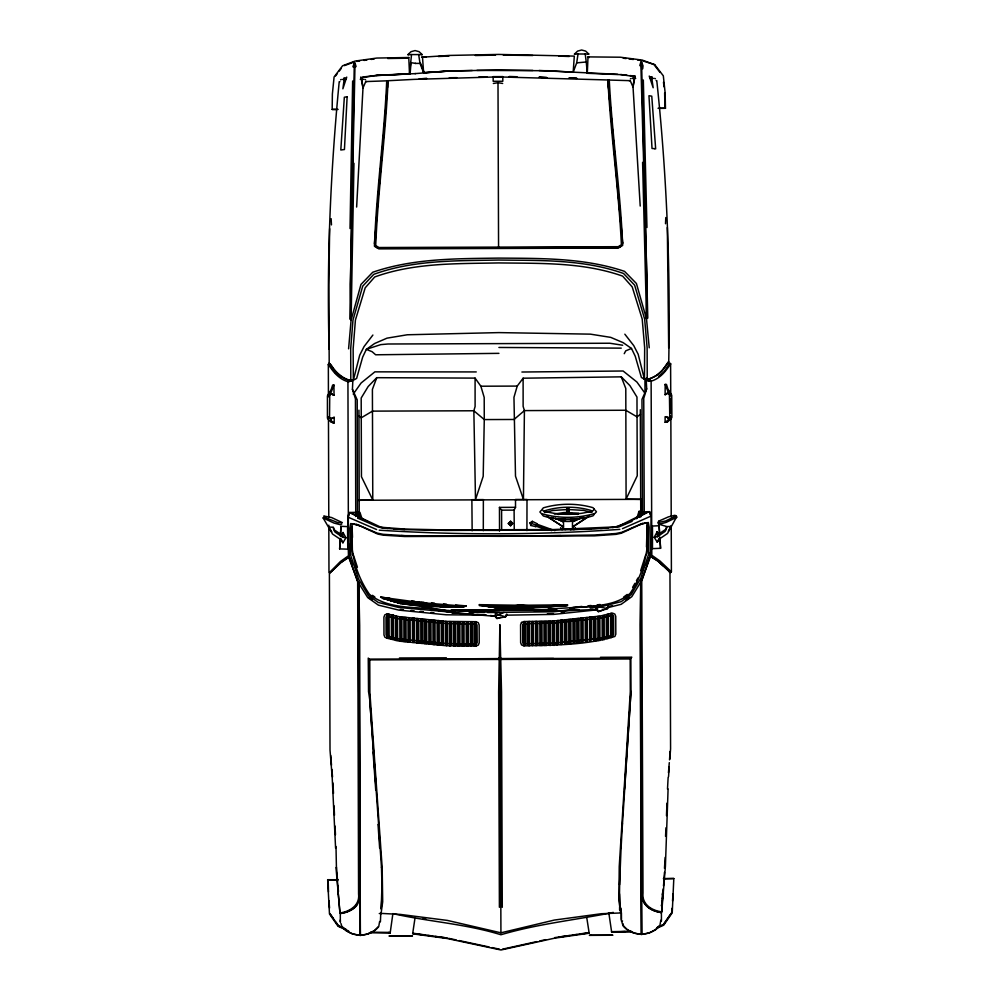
<?xml version="1.0" encoding="UTF-8"?>
<svg xmlns="http://www.w3.org/2000/svg" width="1000" height="1000" viewBox="0 0 1000 1000"><rect width="100%" height="100%" fill="white"/><g stroke="black" fill="none" stroke-linecap="round" stroke-linejoin="round"><path stroke-width="1.5" d="M378.212 926.812L374.513 930.512L368.1 933.9L360.325 935.45L359.675 625.413L358.713 582.475L359.425 893.938M483.3 530.675L483.363 499.588L471.875 499.7L472.15 530.788M526.925 530.6L527 499.513L515.5 499.475L515.525 507.337L514.1 510.112L514.25 529.725L501.65 529.775L501.587 510.15L499.462 507.4L515.525 507.337M640.738 579.975L641.525 933.375L640.037 624.45L640.738 579.975L641.538 934.475L633.75 932.987L627.312 929.65L623.575 925.962L622.9 923.675M330.037 364.438C328.975 361.9 332.912 367.312 333.35 368.575C338.237 375.037 348.338 384.475 356.637 378.4L362.65 357.163L366.337 349.375L374.613 343.512L387.013 338.15L407.3 334.775L498.862 332.6L590.425 334.15L610.737 337.375L623.175 342.663L631.487 348.462L635.237 356.225L641.388 377.425L644.438 379.263C655.375 379.575 663.088 369.963 668.737 361.763C670.537 267.9 666.737 174 656.775 80.625L656.1 80.6M475.087 378.113L475.1 406.512L473.85 410.775L475.5 499.613L483.2 476.3L484.275 419.575L484.2 397.425L480.863 386.213L475.087 378.113L376.75 377.688L368.162 386.525L361.188 398.013L361.45 476.725L372.775 499.975L357.775 500.363M523.112 378.2L523.125 406.35L524.412 410.6L523.438 499.45L515.5 476.188L513.962 397.325L517.225 386.087L523.112 378.2L621.263 376.85L629.925 385.625L636.975 397.075L637.25 475.788L626.087 499.1L641.1 499.387M665.163 857.337L664.475 868.325M665.125 394.712L665.175 384.4L666.45 384.412L669.525 394.038L667.15 393.263L665.125 394.712L667.913 393.2L669.525 394.038M667.887 363.288L668.062 362.137L662 371.125L656.688 375.438L648.838 379.325L644.438 379.263L644.675 347.812L642.212 319.075L632.2 286.9L622.612 276.112C582.85 262.013 540.175 263.5 498.612 262.925C457.075 263.788 414.387 262.587 374.712 276.962L365.2 287.812L355.412 320.062L353.15 348.812L353.338 380.262L359.688 355.213L364.05 346.575L372.887 335.05M336.987 109.45L332.175 109.438L332.375 94.05L334.087 76.963L342.587 65.775L355.087 61.075L376.887 58.05L408.762 57.512L409.5 73.9L375.938 75.537L360.725 77.787M329.65 228.7L328.837 284.675L329.188 362.938C334.513 370.725 341.025 378.1 350.8 380.513L350.7 348.812L352.962 320.138L362.738 286.125L373.775 274.337C413.738 259.8 456.725 260.837 498.612 260.038C540.487 260.55 583.475 259.225 623.538 273.475L634.65 285.188L644.663 319.137L647.125 347.788L647.237 379.487L649.35 378.738M673.812 878.525L663.487 878.688L673.812 878.525L672.237 912.775L663.737 925.15L657.138 928.138M349.837 319.15L354.288 63.225L355.037 63.137L356.075 66.612L352.863 66.8L354.288 63.225M352.65 81L350.025 228.525M499.3 657.638L499.862 624.913L500.65 657.638L499.3 657.638L500.65 657.638M353.95 163.325L351.1 320.075L348.587 348.825M619.913 866.287L619.5 893.9L619.788 904.65L621.25 912.2L620.662 912.962L601.462 913.713L554.4 920.05L500.925 932.825L447.362 920.413L400.238 914.4L380.788 913.375M636.712 518.713L638.975 511.425L650.062 512.225L651.175 516.025L650.462 555.163L642.175 579.788L631.825 596.65L621.2 604.3L606.6 607.962M619.55 884.75L621.112 847.25M355.037 63.137L350.387 284.062L351.1 320.075L360.962 284.45L372.75 272.238C413.212 258.312 456.362 258.712 498.6 258.1C540.837 258.425 584 257.725 624.538 271.363L636.425 283.5L646.525 319.062L649.237 347.8M381.962 885.387L381.2 909.125M570.062 608.5C590.1 605.262 613.737 607.612 630.05 593.438C643.425 573.987 649.3 550.487 647.4 527.013L646.712 523.288L645.612 522.95L639.875 524.7L621.462 533.175L616.062 534.362L594.338 535.862L404.775 536.512L383.038 535.163L377.625 534.012L356.488 524.25M382.075 894.625L381.2 908.7M640.212 206.062L633.038 87.062L630.225 80.662L609.263 80.05C612.05 135.175 620.438 190.413 622.675 245.425L618.288 248.05L378.85 248.875L374.438 246.275C376.325 191.188 384.3 135.975 386.725 80.825L365.763 81.575L362.987 87.987L356.637 207.037M646.488 547L647.113 525.8M646.812 553.812L647.738 524.975M594.725 606.325L548.425 609L548.35 611.287L596.112 609.525L598.638 607.062L602.525 605.575M548.425 609L548.35 611.2L579.163 610.05M619.688 910.088L619.788 907.188M666.475 815.65L666.963 803.162M668.088 788.938L665.4 866.413L661.75 911.875L660.65 911.912M635.175 76.625L621.462 74.688L587.3 73.288L588.013 56.9L620.388 57.213L642.212 60.087L654.737 64.7L663.325 75.825L665.15 92.9L665.462 108.287L659.2 108.338M566.663 513.65L566.925 507.663M665.512 223.738L665.788 217.537M354.6 515.075L355.737 512.737L355.438 398.85L352.438 389.312L352.837 380.688L348.438 380.788L352.413 381.037M336.95 873.4L337.587 881.05M599.163 605.625L596.263 606.237L596.112 609.525L598.4 611.638L607.525 608.65L608.362 606M665.55 836.388L665.962 827.763M661.75 911.663L662.7 892.712L661.75 911.812C652.062 910.675 641.675 904.488 643 892.95L641.75 580.138L650.55 556.35L650.188 552.5L650.212 555.6L646.45 565.638M340.363 539.05L339.637 548.9L348.425 549.188L347.75 548.263L347.587 527.725L348.35 526.625L340.913 526.325L340.487 533.85M667.5 789.112L668.138 777.362M339.637 548.9L340.225 538.362M566.487 514.325L566.838 508.113M621.112 847.588L622.463 823.65M518.575 608.237L535.825 610.65L556.625 610.837L556.712 609.487L536.163 609.812L518.663 607.562L518.575 608.237L529.825 609.812L530.25 608.962M622.463 823.988L630.975 691.363M624.55 789.3L630.975 691.7L630.862 658.213L631.788 657.2L600.5 657.3M340.525 536.112L340.913 526.325M668.55 776.675L669.2 766.8M669.525 759.85L670.075 751.475M340.387 535.925L343.038 532.562L342.725 537.275L345.938 537.788L342.912 542.788L340.275 539.237L332.562 534.075L323.125 517.938L324.812 517.45L337.85 522.6L342.337 522.625L331.575 517.525L323.787 516L324.9 517.5M671.725 912.638L672.025 908.3M672.525 901.075L673.012 893.863M476.938 70.4L548.4 70.725L573.175 72.162L574.312 56.112L498.625 54.425L448.913 55.45L421.613 57.237L426.163 57.05M668.45 772.8L669.3 762.638M669.85 759.112L670.575 748.838L669.963 572.225L658.337 561.5L650.55 556.35M620.913 225.225L607.9 79.975L497.975 76.888L414.113 79.375L388.075 80.725L387.4 81.5C384.725 136.312 377.287 191.35 375.037 246.025M378.9 189.975L381.9 153.8M411.062 62.587L410.087 73.9L375.938 75.537M374.438 243.738L376.062 225.9M663.213 888.925L662.387 894.75M663.487 885.962L664.163 878.538M409.5 73.9L411.538 54.562L422.2 54.612L419.062 51.662L415.075 50.575L411.025 51.688L407.912 54.65L411.538 54.562M463.612 607L463.7 606.163L466.15 605.9L463.612 607L420.65 603.438L383.688 599L380.637 597.15L389.925 598.275M642.7 68.812L643.025 65.8L641.575 62.237L640.812 62.15L639.812 65.638M499.725 612.537L452.3 610.6L452.05 612.725L495.012 616.3L503.95 612.463M420.238 605.625L420.312 604.95L436.312 609.212L454.663 611.263L454.412 612.7L435.887 610.062L420.238 605.538L435.725 609.987L453.05 612.188M369.275 932.763L390.163 933.025L392.887 913.625C428.725 921.737 465.613 923.825 500.925 934.75C537.725 923.825 575.875 919.963 613.3 912.425M586.775 917.712L589.188 933.213L554.712 938.15L500.975 950L447.163 938.512L412.65 933.812L414.963 918.3M573.175 72.162L576.7 62.862L578.025 53.987L588.763 54.037L585.625 51.087L581.638 50L577.587 51.112L574.475 54.088L578.025 53.987M659.912 537.775L660.575 548.312L651.787 548.663L652.463 547.725L652.475 527.175L651.712 526.087L659.15 525.737L659.488 534.075M452.3 610.6L451.962 612.712L473.612 614.263M668.562 362.438L668.737 361.763M635.112 76.013L633.038 87.062L634.113 78.775M506.763 614.075L505.588 616.775L496.875 618.5L495.012 616.3L495.588 612.913L497.537 614.587L505.588 616.775L507.013 614.925M663.9 879.925L664.488 872.275M381.05 913.787L382.7 901.737L382.163 867.45L369.888 692.588L369.775 659.875L368.25 658.1L368.537 692.262M670.75 396.163L670.6 363.65C666.025 371.15 660.188 378.475 651.125 381.188L646.225 380.188L646.675 388.812L643.75 398.375L644.225 512.25M669.675 364.212L669.925 363.062L663.775 372.05L658.55 376.362M355.588 516.55L356.587 512.3L359.963 512.388L362.287 519.65M670.35 364.712L670.6 363.65M346.725 77.088L342.875 88.812L344.113 79.775M622.663 242.887L622.087 245.175L618.288 247.387L593.013 247.55M638.975 517.312L640.675 511.35L639.038 517.425M486.025 615.15L446.138 614.788L398.862 610.125L378.375 605.125L367.7 597.562L357.238 580.775L348.787 556.2L347.812 517.062L348.9 513.263L349.65 512.5L356.587 512.3L358.425 518.062M341.75 524.062L340.05 524.637L333.875 523.038L323.125 517.938M676.7 516.737L667.55 533.425L659.875 538.65L657.262 542.212L654.2 537.238L657.062 531.987L658.838 534.225M658.375 534.475L657.062 531.987L657.412 536.7L665 531.487C667.05 529.062 667.312 523.675 665.763 529.3L658.088 534.513L657.412 536.7L654.2 537.238M640.625 517.1L642.45 511.325M640.662 570.7L645.837 554.525M330.55 391.562L332.65 385.05L333.913 385.025L334.038 395.337L331.238 393.85L334.038 395.337M520.1 608.325L498.288 608.225L479.5 604.663C508.263 609.975 537.562 606.3 566.5 604.8L566.5 605.475C537.962 607.25 508.9 611.2 480.6 605.175L479.5 605.262L499.462 608.138L520.087 605.2L497.938 607.55L499.637 607.625M535.8 526.638L536.888 523.587L532.312 521.325L530.037 522.85L530.8 525.475L535.8 526.638L536.712 524.1L554.913 530.675M495.012 616.3L490.562 615.475M670.825 526.237L668.3 531.237M532.312 521.325L530.8 525.475L531.562 523.45L551.688 530.662M376.75 377.688L372.4 389.375L372.775 499.975M333.913 385.025L329.725 395.95L329.538 416.838L331.413 420.975L334.212 422.9L334.188 417.325L330.65 418.625L329.55 418.113L331.488 418.688L334.188 417.325M646.312 565.638L650.212 555.6L659.275 561.675L670.725 572.487L669.375 572.3M423.35 602.825L441.375 606.562L421.912 602.75L441.55 606.737L441.463 605.975L421.912 602.75L422.85 603.587L441.55 606.737L462.938 606.5C436.95 606.05 409.85 608.188 385.125 598.737L384.188 598.237C409.525 606.663 436.6 605.262 462.938 606.075L462.938 606.75C436.912 606.413 409.95 607.863 385.125 598.737L384.113 598.663L400.775 603.5L419.8 602.337L399.425 602.825L400.95 603.075M535.825 610.65L536.163 609.812M342.038 535.087L334.325 529.925C332.725 524.325 333.038 529.7 335.087 532.112L342.725 537.275L342.038 535.087L343.038 532.562L345.938 537.788M335.588 848.175L332.212 777.837L330.012 750.013L329.4 573.4L340.95 562.587L348.713 557.388L349 544.35M646.675 388.812L641.975 399.4L642.537 512.263M456.725 77.65L449.288 77.75M657.262 542.212L659.087 538.288M435.887 610.062L436.312 609.212M341.737 535.062L343.038 532.562M624.237 353.688L625.75 350.825L631.487 348.462M632.612 587.362L634.925 583.325M636.462 580.625L638.013 577.925M430.3 608.212L430.812 607.362M669.762 416.175L667.925 420.325L665.138 422.275L665.113 416.7L668.675 417.962L670.525 416.188L669.762 416.175L669.438 395.288L665.175 384.4M329.562 572.438L340.438 561.5L348.45 555.788L347.938 381.712C338.862 379.075 332.975 371.788 328.35 364.325L328.425 396.825M329.65 573.15L341.538 561.825L349.05 556.625L352.45 565.212M671.812 912.438L663.487 924.562L657.1 927.537M670.037 915.062L663.312 924.75L658.162 927.1M357.762 903.75C354.55 909.887 347.088 912.138 340.712 913.438M353.225 394.162L361.125 382.975L374.875 371.85L476.25 371.925M335.538 75.925L337.4 73.475M339.275 71.025L341.138 68.575M330.712 390.462L327.438 395.875L327.425 418.113L328.963 420.387L332.938 422.837M544.288 511.962L545.462 510.55C559.963 506.2 576.337 506.125 590.862 510.387L592.05 511.8M594.263 514.325L593 515.825C577.125 520.638 559.275 520.7 543.375 516L542.1 514.513M541.325 510.312L539.888 511.975L541.325 513.55C558.513 518.675 577.938 518.562 595.1 513.362L596.45 511.788L595.087 510.125M620.662 912.962L618.925 900.925L619.225 866.637L630.3 691.7L630.188 658.975L630.862 658.213L369.1 659.112L369.212 692.6L378.625 824.825M386.962 616.025L386.025 617.038L386.087 635.05L387.275 636.15M510.6 525.763L512.788 523.475L510.588 521.275L508.312 523.488L510.6 525.763L510.588 521.275L512.788 523.475L508.312 523.488L510.6 525.112L512.2 523.5M659.338 925.763C650.612 937 631.912 936.775 623.075 925.8C622.962 925.125 620.775 920.1 622.55 921M508.988 523.513L510.588 521.9M476 643.95L477.1 642.85L477.038 624.925L475.925 623.825M523.787 623.663L522.688 624.763L522.75 642.688L523.85 643.787L551.888 643.288M380.4 921.85L380.788 913.037M573.337 527.95L572.325 528.862L568.013 529.212L563.7 528.888L562.6 527.975M609.263 80.05L608.5 80.738L608.438 86.638L614.575 153M582.05 517.55L572.475 521.925L572.487 527L588.288 516.65M642.05 60.613L654.737 64.7M667.825 418.038L669.775 417.45L668.675 420.25L666.4 422.2L670.375 419.725L671.888 417.438L671.725 395.2L668.413 389.8M573.938 529.7L575.363 527.537M676.875 517.238L666.162 522.4L659.987 524.038L658.3 523.488M520.087 605.2L518.9 606.138L499.462 608.138M345.725 559.212L349.05 556.625L352.325 565.212M419.8 602.337L418.7 603.188L400.775 603.5M640.45 414.275L637.05 416.863L625.775 410.25L524.412 410.6L514.038 419.475L484.275 419.575L473.85 410.775L372.475 411.125L361.25 417.8L358.975 416.1M623.688 597.013L627.2 594.462M341.025 562.263L349.05 556.625M626.087 599.975L629.825 597.362M572.487 527L589.15 516.138M408.762 57.512L407.587 58.212L387.688 58.5M648.025 511.562L617.812 526.575L612.525 527.537M340.562 79.85L341.312 79.425M649.3 511.55L631.237 520.775M639.875 524.7L642.537 523.275M630.388 78.863L631.237 78.438M583.85 517.288L575.85 519.25L560.037 519.3A17.05 3.15 -0.2 0 1 555.2 518.612M332 393.913L329.637 394.7M651.175 516.025L622.463 528.675M632.075 521.362L618.987 526.912L594.138 529L553.387 530.062L445.675 530.425L404.925 529.65L383.525 528.212L378.113 526.987L357.7 518.138M573.15 521.337L578.525 518.9M625.413 523.462L615.438 526.912L553.387 529.55L445.675 529.925L404.837 529.062L380.65 527.225M544.6 512.537L552.825 510.487L566.85 509.562M573.337 528.862L570.388 529.538M603.575 609.663L598.4 611.638L596.112 609.375M367.6 348.9L380.788 344.625L387.962 344L609.825 343.237L622.688 345.238M344.375 65.625L353.9 62.1M620.487 246.612L618.288 247.387L378.85 248.2L375.037 245.938M562.688 528.488L563.7 528.15M608.825 912.887L611.675 932.262L625.163 931.488M500.725 617.312L496.875 618.5L495.175 615.8M554.388 514.012L564.075 512.55L578.612 513.162M665.138 422.275L668.35 421.425M602.212 606.438L621.2 601.663L631.15 594.612L640.812 578.188L648.6 554.325L649.175 527.175L648.312 522.525L641.05 523.938L621.975 532.238L615.887 533.513L594.338 535.013L499.562 536.337L404.775 535.662L383.212 534.312L377.113 533.075L357.987 524.9L350.7 523.55L349.875 528.212L350.65 555.337L358.587 579.15L368.375 595.525L378.375 602.5L398.85 607.5L452.262 612.212M608.025 606.763L612.388 605.662M600.1 638.375L612.513 635.375L613.7 634.263L613.638 616.263L612.7 615.25L600.875 618.075L553.625 623.05M502.475 949.188L536.8 941.612M539.788 940.95L545.75 939.638M641.538 934.475L649.388 932.85L655.888 929.55L659.85 925.675L660.85 920.163M342.45 926.85C351.262 938.037 369.963 937.675 378.725 926.637L379.637 921.462M585.212 53.963L586.25 61.988L576.7 62.862M619.85 529.362C539.987 534.987 459.113 535.262 379.225 530.188M577.7 518.538L570.788 519.225M493.35 83.475L498 82.7L502.65 83.45M554.712 937.638L588.938 932.613M559.175 937.038L569.575 935.6M572.537 935.188L577 934.575M579.975 934.163L588.888 932.925M356.7 61.4L359.6 61.013M363.95 60.425L366.838 60.025M371.188 59.438L374.075 59.05M565.625 519.862C555.288 522.038 580.675 521.962 570.35 519.85M362.75 77.025L378.212 75.188L415.588 73.625M561.138 612.85L564.175 612.513M572.863 607.413L581.962 606.45M588.025 605.812L591.062 605.487M597.125 604.85L600.15 604.525M574.837 609.538L553.5 611.788L487.55 612.537M590.087 607.938L597.7 607.125M597.712 609.763L553.513 614.412L505.962 615.175M553.45 643.263L598.6 638.525M667.15 393.263L667.913 393.2M608.138 527.95L600.538 528.488M633.513 78.325L632.675 78.388L635.712 78.362M566.5 605.475L543.263 607.238L521.362 606.213L520.25 605.288L479.325 604.663M536.962 606.7L543 607.238L566.425 605.225M397.537 617.737L397.612 640.337L395.575 640.425L395.5 616.163M422.9 619.188L422.987 643.288L420.875 643.375L420.788 619.113M435 620.325L435.075 644.425L433.05 644.513L432.962 620.25M414.988 73.625L448.975 70.975L472.275 70.5M576.862 642.763L576.775 618.663L578.9 618.575L578.975 642.837M532.863 70.425L498.688 69.963L448.975 71.075L424.2 72.675L420.625 63.4L415.125 63.412M418.65 54.538L420.025 63.4L423.612 72.675L448.975 71.075M335.988 867.55L339.95 912.975C349.462 911.637 360.05 905.55 358.575 893.938L357.663 581.112L348.713 557.388M339.888 81.688L339.212 81.725C330.613 170.588 326.6 259.9 329.137 349.188M358.7 500.262L641.475 499.35M438.3 56.513L448.925 56.05M589.95 609.612L593.025 609.5M379.275 913.562L380.375 913.45M660.225 912.588L661.413 912.55L661.438 921.05M629.212 80.688L630.225 80.662M570.062 529.525L591.275 528.925M670.987 526.475L666.85 526.575L658.462 524.062M346.388 78.338L343.688 78.45L344.363 78.362M651.612 77.325L652.288 77.387L649.575 77.3L652.288 77.312M475.325 55.512L495.525 55.1M362.362 78.312L361.6 78.4M343.6 79.375L342.75 79.463L345.8 79.35M652.375 78.338L653.213 78.4L650.175 78.312M525.275 623.625L552.137 623.088M611.675 932.262L632.562 931.85M611.512 931.675L631.287 931.287M407.912 54.65L408.925 54.638M421.262 54.625L422.2 54.612M574.475 54.088L575.487 54.062M553.162 535.737L560.737 535.612M547.375 613.75L553.513 613.663M548.6 609.562L451.2 609.9M498.925 353.35L375.662 354.787L372.1 351.688L366.337 349.375M548.75 610.312L447.825 610.638M348.638 930.962L338.05 926.275L329.475 913.95L327.663 879.725L337.638 879.725M521.9 372.025L623.112 371L636.925 382.038L644.912 393.162M393.375 614.987L393.462 639.163L391.438 639.175L391.35 614.9M608.3 614.163L608.387 638.425L606.35 638.438L606.275 615.763M401.838 617.062L401.925 641.25L399.9 641.25L399.812 616.987M412.5 642.387L413.512 642.387L413.425 618.2M583.038 618.05L583.112 642.312L581 642.237L580.925 618.05M502.275 907.3L501.525 692.125L500.737 659.412L499.975 659.412L499.225 659.412L498.65 692.138L499.4 907.3M332.175 109.438L338.113 109.412M553.587 658.475L446.375 658.838M400.737 935.925L388.988 936.012L412.488 935.925L402.225 936M480.863 386.213L517.225 386.087M501.587 510.15L514.1 510.112M563.9 513.475L572.025 513.45M497.95 535.837L500.825 535.825M399.45 657.987L446.375 657.825M369.775 659.875L630.188 658.975M658.037 108.3L665.462 108.287M404.125 248.2L378.85 248.2L376.65 247.45M535.487 610.662L556.625 610.837M327.663 879.725L337.975 879.8M346.388 78.463L343.688 78.45M360.25 79.3L363.3 79.388L362.45 79.25M638.975 511.425L641.287 511.438M355.737 512.737L357.438 512.737L357.212 399.875L352.438 389.312M499.538 530.425L425.975 529.938M498.913 347.463L621.25 348.137M469.137 612.362L484.475 612.513M587.825 54.025L588.763 54.037M474.438 643.925L446.4 643.625L414.775 640.537M503.288 55.1L532.812 55.5M539.075 70.512L617.625 74.312M633.6 77.375L634.362 77.463M474.438 623.8L446.087 623.425L398.8 618.775L388.438 616.362M370.538 932.188L390.325 932.425M479.338 605.6L520.262 606.213L567.525 605.725L567.6 604.788L520.25 605.288L543.263 607.238L541.987 606.475L520.25 605.288L533.95 606.438M329.075 527.137L333.212 527.212M365.763 81.575L366.775 81.587M568.2 509.525L583.513 510.375L591.75 512.375M558.775 56.1L569.2 56.487M401.075 535.575L405.2 535.75M565.175 519.237L558.263 518.612M661.413 912.425C651.05 911.363 640.825 904.737 641.975 892.962M393.85 528.95L404.75 529.487M671.237 526.025L671.4 571.8L670.05 571.625M449.462 621.638L450.562 621.712L450.637 645.8M445.4 621.475L446.5 621.55L446.587 645.65M476.7 614.475L485.938 615.138M330.65 418.625L331.488 418.688M463.7 606.163L420.725 602.587L380.637 597.15M388 528.438L381.238 527.388L349.65 512.5L367.775 521.675M420.9 602L423.913 602.25M431.45 602.913L434.475 603.162M443.525 603.95L446.538 604.212M455.588 604.987L466.15 605.9M422.362 607.463L425.387 607.762M446.287 610.625C421.075 605.675 390.8 611.362 369.462 594.325C355.812 574.825 349.988 551.15 351.362 527.513M411.763 640.238L399.725 639.062L388.663 636.462M400.375 609.45L403.425 609.75M411.062 610.513L414.113 610.825M420.213 611.438L423.263 611.737M430.887 612.5L433.938 612.812M620.725 74.538L626.925 75.225M630.013 75.575L634.663 76.087M411.613 600.875L414.7 601.25M565.65 529.55L562.688 528.9M623.212 58.188L626.1 58.562M629 58.938L633.35 59.5M637.7 60.05L640.6 60.425M423.05 918.875L426.062 919.262M412.95 933.525L424.85 935.1M427.825 935.487L432.287 936.075M435.262 936.462L447.163 938.025L412.9 933.225M607.525 608.65L596.263 606.237M410.562 62.587L415.637 63.412M479.5 604.663L498.288 608.225M360.325 935.45L352.45 933.875L345.938 930.612L341.95 926.762L340.925 923.425M448.663 938.35L456.138 939.938M459.125 940.575L489.025 946.963M492.013 947.6L499.487 949.188M387.2 638.25L399.387 641.162L446.325 645.738L475.925 646.05L478.288 645.113L479.212 642.825L479.15 624.9L478.212 622.625L475.838 621.7L446.163 621.388L399.225 616.725L387.125 613.9L384.837 614.837L383.913 617.125L383.975 634.963L384.913 637.238L387.2 638.25L387.038 614.075M331 422.075L334.212 422.9M572.238 528.125L573.337 528.45M359.162 525.662L353.413 523.95L351.975 525.237L352.425 554.825M388.387 932.463L390.163 933.025M384.188 598.237L400.7 603.663M547.575 530.35L535.962 526.138M376.6 529.525L347.812 517.062M557.375 518.975L563.513 521.962L563.525 527.038L546.8 516.287M343.638 928.175L338.475 925.875L335.925 922.25M555.275 518.263L563.513 521.962M345.988 929.2L338.312 925.675L329.9 913.612M364.738 79.35L365.588 79.775M654.65 78.35L655.413 78.775M588.013 56.9L589.188 57.587M666.475 416.625L668.675 417.962M547.638 516.788L563.525 527.038M368.462 597.4L372.212 599.975M372.488 595.337L374.837 597.013M541.987 606.475L543 607.238M654.65 559.012L650.212 555.6L657.75 560.75L663.088 565.825M562.1 529.738L560.575 527.587M340.475 376.938L335.225 372.675L329.025 363.725L329.275 364.875M386.725 80.825L387.488 81.5L387.587 87.4M607.9 80.087C610.688 134.275 618.787 190.125 621.4 244.75L618.2 246.7L378.925 247.525L375.712 245.588C377.962 190.9 385.65 135.275 388.075 80.838M624.837 334.188L633.763 345.65L638.188 354.263L644.438 379.263M654.325 65.05L659.987 72.362M329.975 913.812L333.375 918.637M671.4 571.8L659.862 560.913L651.812 555.25L651.125 381.188L646.225 380.188L650.612 380.25L646.65 380.525L646.637 377.887M329.837 528.587L331.8 531.888M341.062 538.875L342.912 542.788M651.862 78.713L653.162 87.75L649.237 76.05M361.863 79.713L362.987 87.987L360.838 76.95M657.062 531.987L658.088 534.513M621.263 376.85L625.788 388.5L626.087 499.1M360.075 518.2L358.275 512.325L360.138 518.075M353.088 554.062L357.425 567.263M359.95 518.387L358.275 512.375L360.012 518.275M660.575 548.312L659.7 536.975M328.35 364.325L328.6 365.375M621.25 911.862L619.788 904.312L619.487 893.812M329.363 363.6L329.188 362.938M663.487 82.163L663.988 86.775M620.475 908.3L620.913 912.55M331.512 765.2L330.725 755.425M622.663 242.975L617.837 188.988M337.887 885.588L338.475 891.525M586.25 61.988L587.3 73.288M338.288 893.9L339.95 912.763M331.938 769.4L332.525 777M369.212 692.262L376.312 790.15M329 900.812L329.55 908.037M422.463 56.638L423.612 72.675M373.05 752.113L375.712 789.812M336.413 867.062L336 846.5M380.15 848.075L381.475 867.45M378.038 824.488L379.637 848.075M568.638 508.113L569.025 514.312M378.625 824.488L380.15 848.413M659.15 525.737L659.725 534.763M332.912 782.925L333.5 793.388M336.587 867.4L338.2 894M335 826.025L335.475 834.65M568.538 507.663L568.837 513.638M331.138 218.688L331.463 224.887M334.062 805.863L334.487 815.225M352.1 526.812L352.488 537.413M641.575 62.237L647.788 318.125M640.812 62.15L646.988 283.038L646.525 319.062L642.6 162.338M646.963 227.5L643.325 80M381.475 867.113L381.962 885.562M328.175 879.737L328.488 891.988M667.337 227.537L668.688 348.013M664.65 92.925L664.95 108.312M670.325 398.288L670.487 413.2M358.7 582.475L360.325 934.338L359.588 893.938C360.538 905.537 350.688 912.487 340.3 913.525L340.325 922.15L340.312 920M661.075 912.463C650.975 911.275 640.987 904.538 642.15 892.962L641.075 579.975M670.85 417.825L671.213 516.862M640.75 510.8L640.325 409.725M358.725 692.288L358.35 582.475M650.062 512.225L650.062 514.725M644.95 378.35L645 391.688M640.962 499.25L641.012 511.637M621.337 912.688L621.362 919.475M621.337 912.562L621.362 921.012M619.625 906.888L619.637 909.762M612.612 614.812L612.688 635.975M611.6 613.3L611.675 637.475L610.662 637.487L610.588 613.312M607.2 614.237L607.288 638.425M604.163 615.438L604.25 639.712M603.062 615.525L603.15 639.625L602.212 639.625L602.137 617.038M599.85 616.3L599.938 640.562M598.75 616.388L598.837 640.562M597.825 616.388L597.913 640.575M595.8 618.175L595.875 640.913M591.65 617.087L591.737 639.837M590.562 617.087L590.638 641.275L589.625 641.275L589.538 617.1M587.35 641.787L587.263 617.612L586.25 617.612L586.325 641.787M585.237 619.125L585.312 641.8M581.938 618.05L582.025 642.225M577.8 618.65L577.875 642.75M575 618.925L575.087 643.188M573.913 619L573.987 643.1M572.975 619.012L573.062 643.112M570.862 619.362L570.95 643.625M569.763 619.438L569.85 643.538M568.75 619.45L568.837 643.55M566.725 619.788L566.812 644.062M562.587 620.225L562.663 642.975M561.562 620.225L561.65 644.412L560.638 644.412L560.55 620.237M558.513 643.25L558.438 620.588L557.337 620.575L557.425 644.762M556.413 622.1L556.487 644.775M554.3 621.1L554.388 645.362L553.288 645.288L553.2 621.188M552.275 621.2L552.35 643.787M550.237 621.287L550.325 645.55M549.138 621.375L549.225 645.462M548.125 621.375L548.2 643.962M546.1 621.388L546.188 645.65M545 621.462L545.087 645.562M543.987 621.475L544.062 645.575M541.95 621.4L542.038 645.662M540.862 621.487L540.938 645.575M539.837 621.487L539.925 645.588M537.737 622.925L537.8 644.163M536.712 645.588L536.625 621.5L535.7 621.5L535.788 645.6M533.5 622.95L533.575 644.175M532.4 621.512L532.487 645.612M531.475 623.025L531.55 644.112M529.362 621.438L529.438 645.713M528.263 621.525L528.337 645.625M527.337 623.038L527.413 644.125M525.562 622.975L525.625 644.2M524.45 621.538L524.538 645.638M523.45 623.05L523.525 645.638M498 82.7L498.562 247.113M499.462 507.4L499.538 531.112M499.862 624.913L499.975 657.638M499.975 659.412L500.925 932.825M476.35 645.8L476.262 621.712L475.25 621.712L475.325 645.8M474.15 623.15L474.225 645.9M472.45 644.312L472.375 621.725L471.438 621.725L471.525 645.812L470.425 645.913L470.35 623.162M468.312 645.837L468.225 621.737L467.3 621.737L467.388 645.825M466.2 623.175L466.287 645.925M464.087 645.85L464 621.75L463.075 621.75L463.15 645.85M461.975 623.188L462.05 645.938M459.862 621.763L459.938 645.863M458.925 645.863L458.85 621.763L457.75 621.688L457.825 645.95M455.712 621.775L455.8 645.875M454.787 645.875L454.7 621.775L453.6 621.7L453.688 645.962M451.575 623.212L451.65 644.3M449.462 623.15L449.538 645.9M447.438 623.062L447.512 644.15M445.4 623L445.475 644.225M443.288 620.975L443.363 645.163L442.438 645.163L442.35 620.975M441.25 620.988L441.337 645.163M439.225 644.837L439.137 620.65L438.125 620.65L438.212 644.837M437.113 622.175L437.2 644.925M434.062 620.325L434.15 644.425M430.938 619.925L431.025 644.013M429.925 619.925L430 644.013M428.825 619.85L428.9 644.112M426.712 621.025L426.788 643.612M425.775 619.513L425.863 643.612M424.675 619.438L424.762 643.7M421.887 619.188L421.975 643.288M418.762 620.125L418.837 642.788M417.825 642.788L417.738 618.612L416.637 618.625L416.725 642.887M414.438 618.2L414.525 642.387M412.413 618.212L412.488 640.888M410.138 619.225L410.213 641.888L409.2 641.888L409.113 617.712M408.025 619.237L408.1 641.988M405.988 617.388L406.062 641.575M404.975 617.388L405.05 641.575M403.875 617.312L403.95 641.575M400.913 617.062L401 641.25M396.6 616.237L396.675 640.325M392.45 614.975L392.537 639.163M389.062 614.062L389.15 638.25L388.137 638.25L388.05 614.062M358.938 410.175L359.212 512.812M348.9 513.263L348.9 515.75M328.787 517.537L328.462 416.95M328.812 525.163L328.975 572.475M557.913 514.5A15.113 2.988 -0.2 0 1 577.95 514.425M553.95 518.325A17.05 3.15 -0.2 0 1 551.6 517.425M347.125 96.762L344.438 149.525L340.8 150L344.338 97.238L347.125 96.762M661.9 903.112L661.488 906.038L661.9 903.125M663.375 892.837L662.537 898.7L663.375 892.887M419.35 78.863L426.788 78.5L419.35 78.863M479.288 76.8L486.737 76.95L479.288 76.8M576.7 78.325L569.175 78.012L576.7 78.325M640.675 511.337L638.85 517.125L640.675 511.4M521.5 622.475L520.575 624.763L520.638 642.688L521.575 644.963L523.95 645.888C554.263 645.025 585.712 645.35 614.888 636.45L615.812 634.163L615.75 616.325L614.812 614.05L612.525 613.125L600.45 616.038L553.538 621.013L523.862 621.538L521.5 622.475M516.75 76.75L509.225 76.612L516.75 76.75M539.237 77.188L546.688 77.588L539.237 77.188M594.25 509.175L592.987 510.75C577.1 515.475 559.263 515.538 543.35 510.925L542.075 509.35L543.337 507.85C559.212 503.137 577.062 503.075 592.975 507.675L594.25 509.175M658.962 521.038L657.875 522.625L665.65 520.962L676.363 515.8L674.675 515.325L668.425 516.875L658.962 521.038M349.963 381.287L347.938 381.712L352.837 380.688L349.963 381.287M633.513 78.375L632.675 78.388L633.513 78.45M590.887 935.288L589.362 935.325L612.875 935.238L590.887 935.288M594.7 616.737L593.688 616.75L593.763 640.925L594.788 640.913L594.7 616.737M565.625 619.875L564.7 619.888L564.775 643.988L565.712 643.975L565.625 619.875M502.8 76.612L493.162 76.65L493.175 81.287L502.812 81.25L502.8 76.612M654.475 148.65L652.025 148.463L648.962 95.725L651.762 96.175L655.662 148.912L654.475 148.65M531.562 523.438L530.037 522.85L531.562 523.45"/></g></svg>
